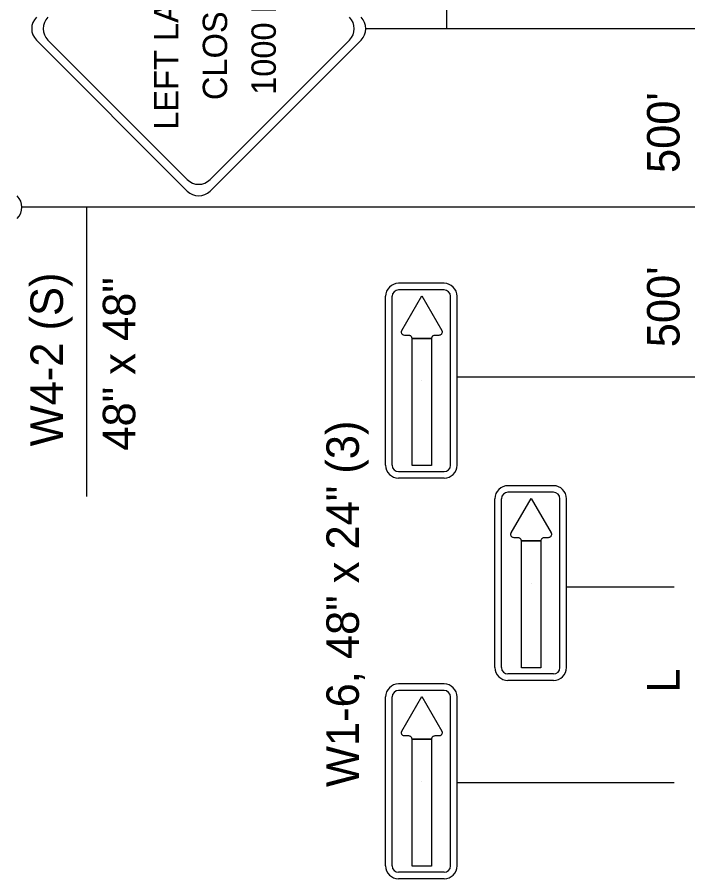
# Model space of a CAD drawing. Extents: x 499945 to 500993, y 499985 to 500645.
# Drawn here: x 500257.1 to 500339.7, y 500421.5 to 500527.6 of the extents above; entities that cross this region are included whole.
import ezdxf

# ---------------------------------------------------------------- set-up
doc = ezdxf.new("R2010")
doc.units = 0
for name, color, linetype in [('1', 7, 'Continuous'), ('5', 7, 'Continuous'), ('56', 7, 'Continuous'), ('60', 7, 'Continuous')]:
    doc.layers.add(name, color=color, linetype=linetype)

msp = doc.modelspace()

# ---------------------------------------------------------------- linework, layer by layer
at = {"layer": '1'}
for p, q in [((500371.91, 500526.2), (500300.03, 500526.2)), ((500371.91, 500504.22), (500257.69, 500504.22)), ((500377.96, 500483.3), (500311.28, 500483.3)), ((500338, 500457.45), (500324.75, 500457.45)), ((500338, 500433.34), (500311.28, 500433.34))]:
    msp.add_line(p, q, dxfattribs=at)
at = {"layer": '5'}
for p, q in [((500310.03, 500526.2), (500310.03, 500559.69)), ((500265.68, 500468.6), (500265.68, 500504.22))]:
    msp.add_line(p, q, dxfattribs=at)
at = {"layer": '56'}
for p, q in [((500278.05, 500506.21), (500259.48, 500524.79)), ((500278.05, 500507.63), (500260.89, 500524.79)), ((500280.88, 500507.63), (500298.04, 500524.79)), ((500280.88, 500506.21), (500299.45, 500524.79)), ((500309.68, 500494.85), (500304.08, 500494.85)), ((500309.68, 500494.05), (500304.08, 500494.05)), ((500302.48, 500472.46), (500302.48, 500493.25)), ((500303.28, 500472.46), (500303.28, 500493.25)), ((500310.48, 500472.46), (500310.48, 500493.25)), ((500311.28, 500472.46), (500311.28, 500493.25)), ((500309.68, 500471.66), (500304.08, 500471.66)), ((500309.68, 500470.86), (500304.08, 500470.86)), ((500323.15, 500469.93), (500317.55, 500469.93)), ((500323.15, 500469.13), (500317.55, 500469.13)), ((500315.95, 500447.55), (500315.95, 500468.33)), ((500316.75, 500447.55), (500316.75, 500468.33)), ((500323.95, 500447.55), (500323.95, 500468.33)), ((500324.75, 500447.55), (500324.75, 500468.33)), ((500323.15, 500446.75), (500317.55, 500446.75)), ((500323.15, 500445.95), (500317.55, 500445.95)), ((500309.68, 500445.52), (500304.08, 500445.52)), ((500302.48, 500423.13), (500302.48, 500443.92)), ((500303.28, 500423.13), (500303.28, 500443.92)), ((500309.68, 500444.72), (500304.08, 500444.72)), ((500310.48, 500423.13), (500310.48, 500443.92)), ((500311.28, 500423.13), (500311.28, 500443.92)), ((500309.68, 500422.33), (500304.08, 500422.33)), ((500309.68, 500421.54), (500304.08, 500421.54))]:
    msp.add_line(p, q, dxfattribs=at)
for centre, radius, start, end in [((500260.89, 500526.2), 2, 135, 225), ((500262.31, 500526.2), 2, 135, 225), ((500296.62, 500526.2), 2, 315, 45), ((500298.04, 500526.2), 2, 315, 45), ((500279.46, 500509.04), 2, 225, 315), ((500255.71, 500504.22), 1.98, 315, 45), ((500279.46, 500507.63), 2, 225, 315), ((500304.08, 500493.25), 1.6, 90, 180), ((500309.68, 500493.25), 1.6, 0, 90), ((500304.08, 500493.25), 0.799, 90, 180), ((500309.68, 500493.25), 0.799, 0, 90), ((500304.08, 500472.46), 1.6, 180, 270), ((500304.08, 500472.46), 0.799, 180, 270), ((500309.68, 500472.46), 1.6, 270, 0), ((500309.68, 500472.46), 0.799, 270, 0), ((500317.55, 500468.33), 1.6, 90, 180), ((500317.55, 500468.33), 0.799, 90, 180), ((500323.15, 500468.33), 1.6, 0, 90), ((500323.15, 500468.33), 0.799, 0, 90), ((500317.55, 500447.55), 1.6, 180, 270), ((500317.55, 500447.55), 0.799, 180, 270), ((500323.15, 500447.55), 1.6, 270, 0), ((500323.15, 500447.55), 0.799, 270, 0), ((500304.08, 500443.92), 1.6, 90, 180), ((500309.68, 500443.92), 1.6, 0, 90), ((500304.08, 500443.92), 0.799, 90, 180), ((500309.68, 500443.92), 0.799, 0, 90), ((500304.08, 500423.13), 1.6, 180, 270), ((500304.08, 500423.13), 0.799, 180, 270), ((500309.68, 500423.13), 1.6, 270, 0), ((500309.68, 500423.13), 0.799, 270, 0)]:
    msp.add_arc(centre, radius, start, end, dxfattribs=at)
at = {"layer": '60'}
for p, q in [((500258.89, 500526.2), (500258.89, 500526.2)), ((500300.03, 500526.2), (500300.03, 500526.2)), ((500257.69, 500504.22), (500257.69, 500504.22)), ((500306.94, 500482.86), (500306.94, 500482.86)), ((500320.41, 500457.94), (500320.41, 500457.94)), ((500306.94, 500433.53), (500306.94, 500433.53))]:
    msp.add_line(p, q, dxfattribs=at)
for points in [[(500306.94, 500493.29), (500309.39, 500489.04), (500309.41, 500489), (500309.43, 500488.94), (500309.44, 500488.88), (500309.44, 500488.81), (500309.42, 500488.73), (500309.38, 500488.63), (500309.35, 500488.58), (500309.31, 500488.55), (500309.24, 500488.5), (500309.18, 500488.47), (500309.13, 500488.45), (500309.04, 500488.44), (500308.54, 500488.44), (500308.45, 500488.44), (500308.4, 500488.42), (500308.35, 500488.4), (500308.3, 500488.37), (500308.25, 500488.33), (500308.21, 500488.28), (500308.19, 500488.25), (500308.16, 500488.19), (500308.14, 500488.13), (500308.14, 500488.04), (500305.74, 500488.04), (500305.72, 500488.15), (500305.69, 500488.23), (500305.67, 500488.27), (500305.62, 500488.32), (500305.58, 500488.37), (500305.52, 500488.4), (500305.48, 500488.42), (500305.34, 500488.44), (500304.83, 500488.44), (500304.73, 500488.46), (500304.67, 500488.48), (500304.59, 500488.52), (500304.55, 500488.56), (500304.49, 500488.63), (500304.46, 500488.69), (500304.44, 500488.77), (500304.43, 500488.85), (500304.45, 500488.97), (500304.46, 500489), (500304.48, 500489.04)], [(500308.14, 500488.04), (500308.14, 500472.42), (500305.74, 500472.42), (500305.74, 500488.04)], [(500320.41, 500468.37), (500322.86, 500464.13), (500322.88, 500464.08), (500322.9, 500464.03), (500322.91, 500463.96), (500322.91, 500463.89), (500322.89, 500463.81), (500322.85, 500463.72), (500322.81, 500463.67), (500322.78, 500463.63), (500322.71, 500463.58), (500322.65, 500463.55), (500322.6, 500463.54), (500322.51, 500463.53), (500322, 500463.53), (500321.92, 500463.52), (500321.87, 500463.5), (500321.82, 500463.48), (500321.77, 500463.45), (500321.72, 500463.41), (500321.68, 500463.37), (500321.66, 500463.33), (500321.63, 500463.27), (500321.61, 500463.21), (500321.6, 500463.13), (500319.21, 500463.13), (500319.19, 500463.24), (500319.16, 500463.31), (500319.13, 500463.36), (500319.09, 500463.41), (500319.04, 500463.45), (500318.99, 500463.48), (500318.94, 500463.5), (500318.81, 500463.53), (500318.3, 500463.53), (500318.2, 500463.54), (500318.14, 500463.56), (500318.06, 500463.61), (500318.02, 500463.64), (500317.96, 500463.72), (500317.93, 500463.78), (500317.91, 500463.85), (500317.9, 500463.94), (500317.92, 500464.05), (500317.93, 500464.09), (500317.95, 500464.13)], [(500321.6, 500463.13), (500321.6, 500447.5), (500319.21, 500447.5), (500319.21, 500463.13)], [(500306.94, 500443.96), (500309.39, 500439.72), (500309.41, 500439.67), (500309.43, 500439.61), (500309.44, 500439.55), (500309.44, 500439.48), (500309.42, 500439.4), (500309.38, 500439.3), (500309.35, 500439.25), (500309.31, 500439.22), (500309.24, 500439.17), (500309.18, 500439.14), (500309.13, 500439.12), (500309.04, 500439.12), (500308.54, 500439.12), (500308.45, 500439.11), (500308.4, 500439.09), (500308.35, 500439.07), (500308.3, 500439.04), (500308.25, 500439), (500308.21, 500438.95), (500308.19, 500438.92), (500308.16, 500438.86), (500308.14, 500438.8), (500308.14, 500438.72), (500305.74, 500438.72), (500305.72, 500438.83), (500305.69, 500438.9), (500305.67, 500438.94), (500305.62, 500438.99), (500305.58, 500439.04), (500305.52, 500439.07), (500305.48, 500439.09), (500305.34, 500439.12), (500304.83, 500439.12), (500304.73, 500439.13), (500304.67, 500439.15), (500304.59, 500439.19), (500304.55, 500439.23), (500304.49, 500439.3), (500304.46, 500439.36), (500304.44, 500439.44), (500304.43, 500439.52), (500304.45, 500439.64), (500304.46, 500439.67), (500304.48, 500439.72)], [(500308.14, 500438.72), (500308.14, 500423.09), (500305.74, 500423.09), (500305.74, 500438.72)]]:
    msp.add_lwpolyline(points, close=True, dxfattribs=at)

# ---------------------------------------------------------------- texts
at = {"layer": '1'}
for s, height, p in [('LEFT LANE', 3, (500276.96, 500513.76)), ('CLOSED', 3, (500282.96, 500517.41)), ('1000 FT', 3, (500288.96, 500518.05)), ("500'", 4, (500338.68, 500508.43)), ("500'", 4, (500338.68, 500486.98)), ('L', 4, (500338.68, 500444.46))]:
    msp.add_text(s, height=height, rotation=90, dxfattribs=at).set_placement(p)
at = {"layer": '5'}
for s, p in [('W4-2 (S)', (500262.74, 500474.78)), ('48" x 48"', (500271.65, 500474.25)), ('W1-6, 48" x 24" (3)', (500299.19, 500432.83))]:
    msp.add_text(s, height=4, rotation=90, dxfattribs=at).set_placement(p)

doc.saveas('drawing.dxf')
